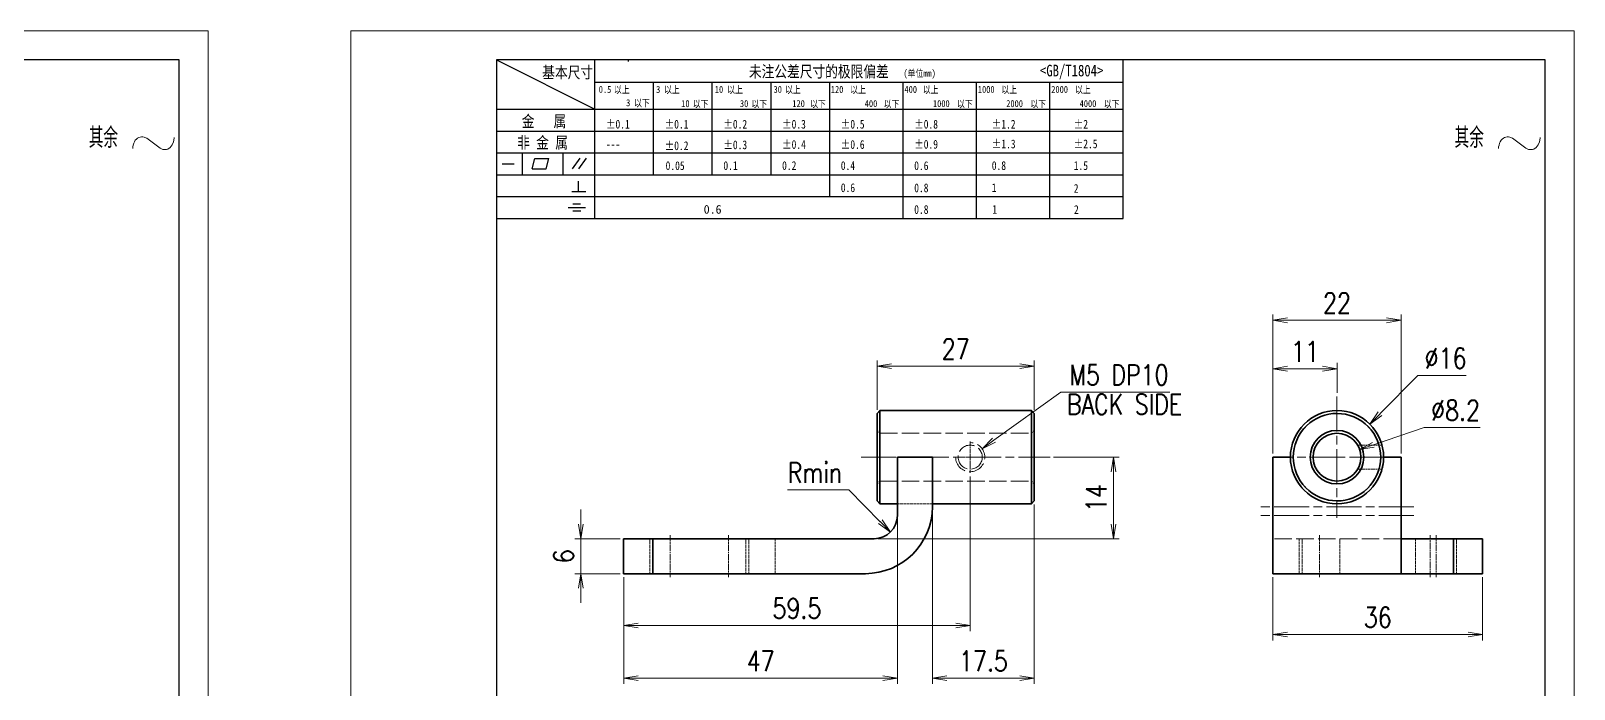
# Model space of a CAD drawing. Header units: inches. Extents: x 269 to 10986, y 1043 to 4337.
# Drawn here: x 1645.4 to 1910.4, y 1350.8 to 1463.8 of the extents above; entities that cross this region are included whole.
import ezdxf
from ezdxf.enums import TextEntityAlignment as Align

# ---------------------------------------------------------------- set-up
doc = ezdxf.new("R2010")
doc.units = ezdxf.units.IN
doc.header["$MEASUREMENT"] = 0
for name, pattern in [('AM_ISO02W050x2', [3.75, 3, -0.75]), ('AM_ISO08W050x2', [9, 6, -0.75, 1.5, -0.75]), ('DOT2', [0.125, 0, -0.125])]:
    doc.linetypes.add(name, pattern=pattern)
for name, color, linetype, lineweight in [('中心线', 2, 'AM_ISO08W050x2', 18), ('图框', 7, 'Continuous', 18), ('标注线', 3, 'Continuous', 18), ('粗实线', 7, 'Continuous', 35), ('虚线', 1, 'AM_ISO02W050x2', 18)]:
    doc.layers.add(name, color=color, linetype=linetype, lineweight=lineweight)
doc.layers.add('图\\M+19E79\\M+195B6\\M+18E9A', color=7, linetype='Continuous')
doc.layers.add('打印-禁用', color=7, linetype='Continuous', lineweight=15, plot=False)
doc.styles.add('DIM', font='romans.shx', dxfattribs={"width": 0.8, "bigfont": 'bigfont.shx'})
doc.styles.add('国标', font='simfang.ttf', dxfattribs={"width": 0.8})
doc.styles.add('机械长仿宋', font='gbenor.shx', dxfattribs={"height": 1, "bigfont": 'gbcbig.shx'})
doc.dimstyles.new('XR 1-1$0', dxfattribs={"dimtxt": 3.5, "dimasz": 2.5, "dimexe": 1, "dimexo": 0.625, "dimgap": 1.2, "dimtad": 1, "dimzin": 9, "dimdsep": 46, "dimtxsty": 'DIM', "dimblk": 'OPEN', "dimcen": 0, "dimclrd": 8, "dimclre": 8, "dimclrt": 2, "dimazin": 2, "dimtfac": 0.5, "dimtmove": 0, "dimatfit": 3, "dimldrblk": 'OPEN', "dimfxl": 0, "dimtolj": 2, "dimlwd": 18, "dimlwe": 18, "dimarcsym": 0})
doc.dimstyles.new('XR 1-1$3', dxfattribs={"dimtxt": 3.5, "dimasz": 2.5, "dimexe": 1, "dimexo": 0.625, "dimgap": 1.2, "dimtad": 1, "dimtoh": 1, "dimdsep": 46, "dimtxsty": 'DIM', "dimblk": 'OPEN', "dimcen": 0, "dimclrd": 8, "dimclre": 8, "dimclrt": 2, "dimazin": 2, "dimtfac": 0.5, "dimtofl": 0, "dimtmove": 0, "dimatfit": 3, "dimldrblk": 'OPEN', "dimfxl": 0, "dimtolj": 2, "dimlwd": 18, "dimlwe": 18, "dimarcsym": 0})
doc.dimstyles.new('XR 1-1$4', dxfattribs={"dimtxt": 3.5, "dimasz": 2.5, "dimexe": 1, "dimexo": 0.625, "dimgap": 1.2, "dimtad": 1, "dimtoh": 1, "dimdsep": 46, "dimtxsty": 'DIM', "dimblk": 'OPEN', "dimcen": 0, "dimclrd": 8, "dimclre": 8, "dimclrt": 2, "dimazin": 2, "dimtfac": 0.5, "dimtofl": 0, "dimtmove": 0, "dimatfit": 3, "dimldrblk": 'OPEN', "dimfxl": 0, "dimtolj": 2, "dimlwd": 18, "dimlwe": 18, "dimarcsym": 0})

# ---------------------------------------------------------------- blocks, each defined once
blk = doc.blocks.new('GZDEH零件A4图框V01版')
at = {"layer": '图\\M+19E79\\M+195B6\\M+18E9A', "linetype": 'Continuous'}
for p, q in [((25, 292), (25, 13.5)), ((205, 292), (25, 292)), ((205, 13.5), (205, 292))]:
    blk.add_line(p, q, dxfattribs=at)
at = {"layer": '图\\M+19E79\\M+195B6\\M+18E9A', "color": 9}
for p, q in [((25, 292), (41.88, 283.54)), ((41.88, 264.79), (41.88, 292)), ((47.66, 291.75), (47.66, 292)), ((132.6, 264.79), (132.6, 292)), ((41.88, 288.22), (132.6, 288.22)), ((51.96, 272.29), (51.96, 288.22)), ((62.04, 272.29), (62.04, 288.22)), ((72.12, 272.29), (72.12, 288.22)), ((82.2, 268.54), (82.2, 288.22)), ((94.8, 264.79), (94.8, 288.22)), ((107.4, 264.79), (107.4, 288.22)), ((120, 264.79), (120, 288.22)), ((25, 283.54), (132.6, 283.54)), ((25, 279.79), (132.6, 279.79)), ((25, 276.04), (132.6, 276.04)), ((29.43, 272.34), (29.43, 276.04)), ((36.42, 272.34), (36.42, 276.04)), ((25.94, 274.19), (28, 274.19)), ((31.1, 273.3), (31.58, 275.09)), ((31.1, 273.3), (33.51, 273.3)), ((31.58, 275.09), (33.99, 275.09)), ((33.51, 273.3), (33.99, 275.09)), ((38.03, 273.3), (39.36, 275.16)), ((39.11, 273.3), (40.45, 275.16)), ((25, 272.29), (132.6, 272.29)), ((39.09, 269.41), (39.09, 271.18)), ((25, 268.54), (132.6, 268.54)), ((37.93, 269.41), (40.32, 269.41)), ((37.3, 266.69), (40.28, 266.69)), ((38.08, 267.29), (39.43, 267.29)), ((38.08, 266.09), (39.44, 266.09)), ((25, 264.79), (132.6, 264.79))]:
    blk.add_line(p, q, dxfattribs=at)
at = {"layer": '打印-禁用', "linetype": 'Continuous'}
for p, q in [((0, 297), (0, 0)), ((210, 297), (0, 297)), ((210, 297), (210, 0))]:
    blk.add_line(p, q, dxfattribs=at)
at = {"layer": '图\\M+19E79\\M+195B6\\M+18E9A', "color": 9, "style": '国标', "width": 0.8}
for s, height, p in [('基本尺寸', 2, (32.84, 288.88)), ('未注公差尺寸的极限偏差', 2, (68.32, 289.02)), ('<GB/T1804>', 2, (118.29, 289.19)), ('30', 1.2, (72.55, 286.35)), ('金   属', 2, (29.33, 280.48)), ('±0.1', 1.5, (43.78, 280.23)), ('±0.1', 1.5, (53.86, 280.23)), ('±0.2', 1.5, (63.94, 280.23)), ('±0.3', 1.5, (74.02, 280.23)), ('±0.5', 1.5, (84.1, 280.23)), ('±0.8', 1.5, (96.7, 280.23)), ('±1.2', 1.5, (110.02, 280.23)), ('±2', 1.5, (124.09, 280.23)), ('非 金 属', 2, (28.53, 276.82)), ('±0.3', 1.5, (63.94, 276.69)), ('±0.4', 1.5, (74.02, 276.75)), ('±0.6', 1.5, (84.1, 276.75)), ('±0.9', 1.5, (96.7, 276.78)), ('±1.3', 1.5, (110.02, 276.84)), ('±2.5', 1.5, (124.09, 276.85)), ('---', 1.5, (43.78, 276.81)), ('±0.2', 1.5, (53.86, 276.54)), ('0.1', 1.5, (63.94, 273.12)), ('0.2', 1.5, (74.02, 273.13)), ('0.4', 1.5, (84.1, 273.13)), ('0.6', 1.5, (96.7, 273.11)), ('0.8', 1.5, (110.02, 273.13)), ('1.5', 1.5, (124.09, 273.12)), ('0.6', 1.5, (84.1, 269.33)), ('0.8', 1.5, (96.7, 269.3)), ('1', 1.5, (110.02, 269.34)), ('2', 1.5, (124.09, 269.2)), ('0.8', 1.5, (96.7, 265.59)), ('1', 1.5, (110.1, 265.6)), ('2', 1.5, (124.13, 265.57))]:
    blk.add_text(s, height=height, dxfattribs=at).set_placement(p)
at = {"layer": '图\\M+19E79\\M+195B6\\M+18E9A', "color": 9, "lineweight": 15, "style": '国标', "width": 0.8}
for s, p in [('0.5', (42.54, 286.35)), ('以上', (45.15, 286.3)), ('3', (52.39, 286.35)), ('以上', (53.76, 286.3)), ('10', (62.47, 286.35)), ('以上', (64.6, 286.3)), ('以上', (74.53, 286.3)), ('120', (82.39, 286.35)), ('以上', (85.72, 286.3)), ('400', (95.03, 286.35)), ('以上', (98.19, 286.3)), ('1000', (107.63, 286.35)), ('以上', (111.67, 286.3)), ('2000', (120.23, 286.35)), ('以上', (124.31, 286.3)), ('3', (47.24, 284.06)), ('以下', (48.61, 284.01)), ('10', (56.7, 283.92)), ('以下', (58.69, 283.87)), ('30', (66.78, 283.92)), ('以下', (68.77, 283.87)), ('120', (75.77, 283.92)), ('以下', (78.85, 283.87)), ('400', (88.21, 283.92)), ('以下', (91.45, 283.87)), ('1000', (99.92, 283.92)), ('以下', (104.05, 283.87)), ('2000', (112.5, 283.92)), ('以下', (116.65, 283.87)), ('4000', (125.1, 283.92)), ('以下', (129.25, 283.87))]:
    blk.add_text(s, height=1.2, dxfattribs=at).set_placement(p)
at = {"layer": '图\\M+19E79\\M+195B6\\M+18E9A', "color": 9, "lineweight": 13, "style": '国标'}
blk.add_text('0.6', height=1.5, dxfattribs=at).set_placement((60.56, 265.61))
at = {"layer": '图\\M+19E79\\M+195B6\\M+18E9A', "color": 9, "lineweight": 15, "insert": (94.85, 290.31), "char_height": 1.2, "width": 8.7957, "attachment_point": 1, "style": '国标'}
blk.add_mtext('(单位mm)', dxfattribs=at)
at = {"layer": '图\\M+19E79\\M+195B6\\M+18E9A', "color": 9, "insert": (54.02, 273.09), "char_height": 1.5, "width": 5.1982, "attachment_point": 7, "style": '国标'}
blk.add_mtext('0.05', dxfattribs=at)
blk = doc.blocks.new('DEH A4')
at = {"layer": '图框'}
blk.add_blockref('GZDEH零件A4图框V01版', (0, 0), dxfattribs=at)
blk = doc.blocks.new('其余不去材料')
at = {"layer": '标注线', "color": 2, "lineweight": 13}
for points in [[(0, 0.17), (0.01, 0.48), (0.07, 0.79), (0.16, 1.09), (0.28, 1.36), (0.44, 1.6), (0.62, 1.8), (0.82, 1.97), (1.04, 2.09), (1.26, 2.17), (1.49, 2.21), (1.72, 2.21), (1.94, 2.17), (2.37, 1.97), (2.41, 1.95)], [(2.41, 1.95), (3.55, 1.11), (4.7, 0.27)], [(4.7, 0.27), (4.91, 0.14), (5.14, 0.05), (5.37, 0), (5.6, 0), (5.82, 0.04), (6.04, 0.11), (6.45, 0.38), (6.79, 0.8), (7.02, 1.34), (7.11, 1.95), (7.11, 2.09)]]:
    blk.add_lwpolyline(points, dxfattribs=at)
at = {"layer": '标注线', "color": 7, "linetype": 'DOT2', "style": '机械长仿宋'}
blk.add_text('其余', height=3.5, dxfattribs=at).set_placement((-7.56, 0.3))
blk = doc.blocks.new('_Open')
at = {"color": 0, "linetype": 'ByBlock', "lineweight": -2}
for p, q in [((-1, 0.17), (0, 0)), ((-1, -0.17), (0, 0)), ((0, 0), (-1, 0))]:
    blk.add_line(p, q, dxfattribs=at)
blk = doc.blocks.new('*D852')
at = {"layer": 'Defpoints', "color": 0, "transparency": 16777216}
for p in [(1794.2, 1380.64), (1747.2, 1370.64), (1794.2, 1352.71)]:
    blk.add_point(p, dxfattribs=at)
at = {"layer": '标注线', "color": 8, "lineweight": 18, "transparency": 16777216}
for p, q in [((1794.2, 1380.02), (1794.2, 1351.71)), ((1747.2, 1370.02), (1747.2, 1351.71)), ((1749.7, 1352.71), (1791.7, 1352.71))]:
    blk.add_line(p, q, dxfattribs=at)
at = {"layer": '标注线', "color": 8, "lineweight": 18, "transparency": 16777216, "xscale": 2.5, "yscale": 2.5, "zscale": 2.5, "rotation": 180}
blk.add_blockref('_Open', (1747.2, 1352.71), dxfattribs=at)
at = {"layer": '标注线', "color": 8, "lineweight": 18, "transparency": 16777216, "xscale": 2.5, "yscale": 2.5, "zscale": 2.5}
blk.add_blockref('_Open', (1794.2, 1352.71), dxfattribs=at)
at = {"layer": '标注线', "color": 2, "transparency": 16777216, "insert": (1770.7, 1355.66), "char_height": 3.5, "attachment_point": 5, "style": 'DIM'}
blk.add_mtext('\\A2;47', dxfattribs=at)
blk = doc.blocks.new('*D853')
at = {"layer": 'Defpoints', "color": 0, "transparency": 16777216}
for p in [(1820.4, 1390.64), (1831.29, 1390.64), (1790.2, 1376.64)]:
    blk.add_point(p, dxfattribs=at)
at = {"layer": '标注线', "color": 8, "lineweight": 18, "transparency": 16777216}
for p, q in [((1821.02, 1390.64), (1832.29, 1390.64)), ((1831.29, 1379.14), (1831.29, 1388.14)), ((1790.82, 1376.64), (1832.29, 1376.64))]:
    blk.add_line(p, q, dxfattribs=at)
at = {"layer": '标注线', "color": 8, "lineweight": 18, "transparency": 16777216, "xscale": 2.5, "yscale": 2.5, "zscale": 2.5}
for p, rotation in [((1831.29, 1390.64), 90), ((1831.29, 1376.64), 270)]:
    blk.add_blockref('_Open', p, dxfattribs=dict(at, rotation=rotation))
at = {"layer": '标注线', "color": 2, "transparency": 16777216, "insert": (1828.34, 1383.64), "char_height": 3.5, "attachment_point": 5, "rotation": 90, "style": 'DIM'}
blk.add_mtext('\\A2;14', dxfattribs=at)
blk = doc.blocks.new('*D854')
at = {"layer": 'Defpoints', "color": 0, "transparency": 16777216}
for p in [(1739.84, 1376.64), (1747.2, 1376.64), (1747.2, 1370.64)]:
    blk.add_point(p, dxfattribs=at)
at = {"layer": '标注线', "color": 8, "lineweight": 18, "transparency": 16777216}
for p, q in [((1739.84, 1379.14), (1739.84, 1381.64)), ((1746.57, 1376.64), (1738.84, 1376.64)), ((1739.84, 1370.64), (1739.84, 1376.64)), ((1746.57, 1370.64), (1738.84, 1370.64)), ((1739.84, 1368.14), (1739.84, 1365.64))]:
    blk.add_line(p, q, dxfattribs=at)
at = {"layer": '标注线', "color": 8, "lineweight": 18, "transparency": 16777216, "xscale": 2.5, "yscale": 2.5, "zscale": 2.5}
for p, rotation in [((1739.84, 1376.64), 270), ((1739.84, 1370.64), 90)]:
    blk.add_blockref('_Open', p, dxfattribs=dict(at, rotation=rotation))
at = {"layer": '标注线', "color": 2, "transparency": 16777216, "insert": (1736.89, 1373.64), "char_height": 3.5, "attachment_point": 5, "rotation": 90, "style": 'DIM'}
blk.add_mtext('\\A2;6', dxfattribs=at)
blk = doc.blocks.new('*D855')
at = {"layer": 'Defpoints', "color": 0, "transparency": 16777216}
for p in [(1817.7, 1383.14), (1800.2, 1381.52), (1817.7, 1352.71)]:
    blk.add_point(p, dxfattribs=at)
at = {"layer": '标注线', "color": 8, "lineweight": 18, "transparency": 16777216}
for p, q in [((1800.2, 1380.89), (1800.2, 1351.71)), ((1817.7, 1382.52), (1817.7, 1351.71)), ((1802.7, 1352.71), (1815.2, 1352.71))]:
    blk.add_line(p, q, dxfattribs=at)
at = {"layer": '标注线', "color": 8, "lineweight": 18, "transparency": 16777216, "xscale": 2.5, "yscale": 2.5, "zscale": 2.5, "rotation": 180}
blk.add_blockref('_Open', (1800.2, 1352.71), dxfattribs=at)
at = {"layer": '标注线', "color": 8, "lineweight": 18, "transparency": 16777216, "xscale": 2.5, "yscale": 2.5, "zscale": 2.5}
blk.add_blockref('_Open', (1817.7, 1352.71), dxfattribs=at)
at = {"layer": '标注线', "color": 2, "transparency": 16777216, "insert": (1808.95, 1355.66), "char_height": 3.5, "attachment_point": 5, "style": 'DIM'}
blk.add_mtext('\\A2;17.5', dxfattribs=at)
blk = doc.blocks.new('*D856')
at = {"layer": 'Defpoints', "color": 0, "transparency": 16777216}
for p in [(1817.7, 1406.26), (1790.7, 1398.14), (1817.7, 1398.14)]:
    blk.add_point(p, dxfattribs=at)
at = {"layer": '标注线', "color": 8, "lineweight": 18, "transparency": 16777216}
for p, q in [((1790.7, 1398.77), (1790.7, 1407.26)), ((1817.7, 1398.77), (1817.7, 1407.26)), ((1793.2, 1406.26), (1815.2, 1406.26))]:
    blk.add_line(p, q, dxfattribs=at)
at = {"layer": '标注线', "color": 8, "lineweight": 18, "transparency": 16777216, "xscale": 2.5, "yscale": 2.5, "zscale": 2.5, "rotation": 180}
blk.add_blockref('_Open', (1790.7, 1406.26), dxfattribs=at)
at = {"layer": '标注线', "color": 8, "lineweight": 18, "transparency": 16777216, "xscale": 2.5, "yscale": 2.5, "zscale": 2.5}
blk.add_blockref('_Open', (1817.7, 1406.26), dxfattribs=at)
at = {"layer": '标注线', "color": 2, "transparency": 16777216, "insert": (1804.2, 1409.21), "char_height": 3.5, "attachment_point": 5, "style": 'DIM'}
blk.add_mtext('\\A2;27', dxfattribs=at)
blk = doc.blocks.new('*D857')
at = {"layer": 'Defpoints', "color": 0, "transparency": 16777216}
for p in [(1790.2, 1380.64), (1793, 1377.79)]:
    blk.add_point(p, dxfattribs=at)
at = {"layer": '标注线', "color": 8, "lineweight": 18, "transparency": 16777216}
for p, q in [((1775.35, 1385.03), (1785.88, 1385.03)), ((1785.88, 1385.03), (1791.25, 1379.57))]:
    blk.add_line(p, q, dxfattribs=at)
at = {"layer": '标注线', "color": 8, "lineweight": 18, "transparency": 16777216, "xscale": 2.5, "yscale": 2.5, "zscale": 2.5, "rotation": 314.5088551442233}
blk.add_blockref('_Open', (1793, 1377.79), dxfattribs=at)
at = {"layer": '标注线', "color": 2, "transparency": 16777216, "insert": (1780.02, 1387.98), "char_height": 3.5, "attachment_point": 5, "style": 'DIM'}
blk.add_mtext('\\A2;Rmin', dxfattribs=at)
blk = doc.blocks.new('*D858')
at = {"layer": 'Defpoints', "color": 0, "transparency": 16777216}
for p in [(1858.67, 1370.64), (1894.67, 1370.64), (1894.67, 1360.2)]:
    blk.add_point(p, dxfattribs=at)
at = {"layer": '标注线', "color": 8, "lineweight": 18, "transparency": 16777216}
for p, q in [((1858.67, 1370.02), (1858.67, 1359.2)), ((1894.67, 1370.02), (1894.67, 1359.2)), ((1861.17, 1360.2), (1892.17, 1360.2))]:
    blk.add_line(p, q, dxfattribs=at)
at = {"layer": '标注线', "color": 8, "lineweight": 18, "transparency": 16777216, "xscale": 2.5, "yscale": 2.5, "zscale": 2.5, "rotation": 180}
blk.add_blockref('_Open', (1858.67, 1360.2), dxfattribs=at)
at = {"layer": '标注线', "color": 8, "lineweight": 18, "transparency": 16777216, "xscale": 2.5, "yscale": 2.5, "zscale": 2.5}
blk.add_blockref('_Open', (1894.67, 1360.2), dxfattribs=at)
at = {"layer": '标注线', "color": 2, "transparency": 16777216, "insert": (1876.67, 1363.15), "char_height": 3.5, "attachment_point": 5, "style": 'DIM'}
blk.add_mtext('\\A2;36', dxfattribs=at)
blk = doc.blocks.new('*D859')
at = {"layer": 'Defpoints', "color": 0, "transparency": 16777216}
for p in [(1880.67, 1414.15), (1858.67, 1390.64), (1880.67, 1390.64)]:
    blk.add_point(p, dxfattribs=at)
at = {"layer": '标注线', "color": 8, "lineweight": 18, "transparency": 16777216}
for p, q in [((1858.67, 1391.27), (1858.67, 1415.15)), ((1880.67, 1391.27), (1880.67, 1415.15)), ((1861.17, 1414.15), (1878.17, 1414.15))]:
    blk.add_line(p, q, dxfattribs=at)
at = {"layer": '标注线', "color": 8, "lineweight": 18, "transparency": 16777216, "xscale": 2.5, "yscale": 2.5, "zscale": 2.5, "rotation": 180}
blk.add_blockref('_Open', (1858.67, 1414.15), dxfattribs=at)
at = {"layer": '标注线', "color": 8, "lineweight": 18, "transparency": 16777216, "xscale": 2.5, "yscale": 2.5, "zscale": 2.5}
blk.add_blockref('_Open', (1880.67, 1414.15), dxfattribs=at)
at = {"layer": '标注线', "color": 2, "transparency": 16777216, "insert": (1869.67, 1417.1), "char_height": 3.5, "attachment_point": 5, "style": 'DIM'}
blk.add_mtext('\\A2;22', dxfattribs=at)
blk = doc.blocks.new('*D860')
at = {"layer": 'Defpoints', "color": 0, "transparency": 16777216}
for p in [(1858.67, 1405.82), (1869.67, 1401.04), (1858.67, 1391.27)]:
    blk.add_point(p, dxfattribs=at)
at = {"layer": '标注线', "color": 8, "lineweight": 18, "transparency": 16777216}
for p, q in [((1858.67, 1391.89), (1858.67, 1406.82)), ((1867.17, 1405.82), (1861.17, 1405.82)), ((1869.67, 1401.67), (1869.67, 1406.82))]:
    blk.add_line(p, q, dxfattribs=at)
at = {"layer": '标注线', "color": 8, "lineweight": 18, "transparency": 16777216, "xscale": 2.5, "yscale": 2.5, "zscale": 2.5, "rotation": 180}
blk.add_blockref('_Open', (1858.67, 1405.82), dxfattribs=at)
at = {"layer": '标注线', "color": 8, "lineweight": 18, "transparency": 16777216, "xscale": 2.5, "yscale": 2.5, "zscale": 2.5}
blk.add_blockref('_Open', (1869.67, 1405.82), dxfattribs=at)
at = {"layer": '标注线', "color": 2, "transparency": 16777216, "insert": (1864.17, 1408.77), "char_height": 3.5, "attachment_point": 5, "style": 'DIM'}
blk.add_mtext('\\A2;11', dxfattribs=at)
blk = doc.blocks.new('*D861')
at = {"layer": 'Defpoints', "color": 0, "transparency": 16777216}
for p in [(1875.29, 1396.33), (1864.04, 1384.96)]:
    blk.add_point(p, dxfattribs=at)
at = {"layer": '标注线', "color": 8, "lineweight": 18, "transparency": 16777216}
for p, q in [((1883.56, 1404.68), (1877.05, 1398.11)), ((1891.83, 1404.68), (1883.56, 1404.68))]:
    blk.add_line(p, q, dxfattribs=at)
at = {"layer": '标注线', "color": 8, "lineweight": 18, "transparency": 16777216, "xscale": 2.5, "yscale": 2.5, "zscale": 2.5, "rotation": 225.2880261727648}
blk.add_blockref('_Open', (1875.29, 1396.33), dxfattribs=at)
at = {"layer": '标注线', "color": 2, "transparency": 16777216, "insert": (1888.3, 1407.63), "char_height": 3.5, "attachment_point": 5, "style": 'DIM'}
blk.add_mtext('\\A2;∅16', dxfattribs=at)
blk = doc.blocks.new('*D862')
at = {"layer": 'Defpoints', "color": 0, "transparency": 16777216}
for p in [(1873.55, 1391.96), (1865.78, 1389.32)]:
    blk.add_point(p, dxfattribs=at)
at = {"layer": '标注线', "color": 8, "lineweight": 18, "transparency": 16777216}
for p, q in [((1884.63, 1395.74), (1875.91, 1392.77)), ((1894.23, 1395.74), (1884.63, 1395.74))]:
    blk.add_line(p, q, dxfattribs=at)
at = {"layer": '标注线', "color": 8, "lineweight": 18, "transparency": 16777216, "xscale": 2.5, "yscale": 2.5, "zscale": 2.5, "rotation": 198.7900889172799}
blk.add_blockref('_Open', (1873.55, 1391.96), dxfattribs=at)
at = {"layer": '标注线', "color": 2, "transparency": 16777216, "insert": (1890.03, 1398.69), "char_height": 3.5, "attachment_point": 5, "style": 'DIM'}
blk.add_mtext('\\A2;∅8.2', dxfattribs=at)
blk = doc.blocks.new('*D863')
at = {"layer": 'Defpoints', "color": 0, "transparency": 16777216}
for p in [(1808.73, 1392.1), (1804.67, 1389.18)]:
    blk.add_point(p, dxfattribs=at)
at = {"layer": '标注线', "color": 8, "lineweight": 18, "transparency": 16777216}
for p, q in [((1822.25, 1401.82), (1810.76, 1393.56)), ((1840.99, 1401.82), (1822.25, 1401.82))]:
    blk.add_line(p, q, dxfattribs=at)
at = {"layer": '标注线', "color": 8, "lineweight": 18, "transparency": 16777216, "xscale": 2.5, "yscale": 2.5, "zscale": 2.5, "rotation": 215.7008947749182}
blk.add_blockref('_Open', (1808.73, 1392.1), dxfattribs=at)
at = {"layer": '标注线', "color": 2, "transparency": 16777216, "insert": (1832.22, 1404.77), "char_height": 3.5, "attachment_point": 5, "style": 'DIM'}
blk.add_mtext('\\A2;M5 DP10', dxfattribs=at)
blk = doc.blocks.new('*D872')
at = {"layer": 'Defpoints', "color": 0, "transparency": 16777216}
for p in [(1806.7, 1387.96), (1747.2, 1370.64), (1747.2, 1361.75)]:
    blk.add_point(p, dxfattribs=at)
at = {"layer": '标注线', "color": 8, "lineweight": 18, "transparency": 16777216}
for p, q in [((1806.7, 1387.33), (1806.7, 1360.75)), ((1747.2, 1370.02), (1747.2, 1360.75)), ((1804.2, 1361.75), (1749.7, 1361.75))]:
    blk.add_line(p, q, dxfattribs=at)
at = {"layer": '标注线', "color": 8, "lineweight": 18, "transparency": 16777216, "xscale": 2.5, "yscale": 2.5, "zscale": 2.5, "rotation": 180}
blk.add_blockref('_Open', (1747.2, 1361.75), dxfattribs=at)
at = {"layer": '标注线', "color": 8, "lineweight": 18, "transparency": 16777216, "xscale": 2.5, "yscale": 2.5, "zscale": 2.5}
blk.add_blockref('_Open', (1806.7, 1361.75), dxfattribs=at)
at = {"layer": '标注线', "color": 2, "transparency": 16777216, "insert": (1776.95, 1364.7), "char_height": 3.5, "attachment_point": 5, "style": 'DIM'}
blk.add_mtext('\\A2;59.5', dxfattribs=at)

msp = doc.modelspace()

# ---------------------------------------------------------------- linework, layer by layer
at = {"layer": '中心线'}
for p, q in [((1869.665, 1401.044), (1869.665, 1380.244)), ((1787.995, 1390.644), (1820.396, 1390.644)), ((1880.065, 1390.644), (1859.265, 1390.644)), ((1882.865, 1382.144), (1856.465, 1382.144)), ((1882.865, 1380.644), (1856.465, 1380.644))]:
    msp.add_line(p, q, dxfattribs=at)
at = {"layer": '中心线', "ltscale": 0.134355}
for p, q in [((1806.696, 1393.331), (1806.696, 1387.957)), ((1809.383, 1390.644), (1804.009, 1390.644))]:
    msp.add_line(p, q, dxfattribs=at)
at = {"layer": '中心线', "ltscale": 0.127856}
msp.add_line((1878.03, 1390.644), (1872.915, 1390.644), dxfattribs=at)
at = {"layer": '中心线', "ltscale": 0.180016}
for p, q in [((1755.196, 1377.244), (1755.196, 1370.043)), ((1765.196, 1377.244), (1765.196, 1370.043)), ((1866.665, 1377.244), (1866.665, 1370.043)), ((1886.665, 1377.244), (1886.665, 1370.043))]:
    msp.add_line(p, q, dxfattribs=at)
at = {"layer": '中心线', "ltscale": 0.18}
msp.add_line((1885.665, 1370.044), (1885.665, 1377.244), dxfattribs=at)
at = {"layer": '粗实线', "ltscale": 0.017678}
for p, q in [((1790.696, 1398.144), (1791.196, 1398.644)), ((1817.696, 1398.144), (1817.196, 1398.644)), ((1790.696, 1383.144), (1791.196, 1382.644)), ((1817.696, 1383.144), (1817.196, 1382.644))]:
    msp.add_line(p, q, dxfattribs=at)
at = {"layer": '粗实线', "ltscale": 0.097608}
msp.add_line((1790.696, 1398.144), (1790.696, 1394.239), dxfattribs=at)
at = {"layer": '粗实线', "ltscale": 0.104115}
for p, q in [((1791.196, 1398.644), (1791.196, 1394.479)), ((1817.196, 1398.644), (1817.196, 1394.479))]:
    msp.add_line(p, q, dxfattribs=at)
at = {"layer": '粗实线'}
for p, q in [((1817.196, 1398.644), (1791.196, 1398.644)), ((1752.196, 1376.644), (1790.196, 1376.644)), ((1752.196, 1370.644), (1788.696, 1370.644)), ((1880.665, 1370.644), (1858.665, 1370.644))]:
    msp.add_line(p, q, dxfattribs=at)
at = {"layer": '粗实线', "ltscale": 0.097607}
msp.add_line((1817.696, 1394.239), (1817.696, 1398.144), dxfattribs=at)
at = {"layer": '粗实线', "ltscale": 0.277392}
msp.add_line((1790.696, 1394.239), (1790.696, 1383.144), dxfattribs=at)
at = {"layer": '粗实线', "ltscale": 0.295885}
msp.add_line((1791.196, 1394.479), (1791.196, 1382.644), dxfattribs=at)
at = {"layer": '粗实线', "ltscale": 0.271402}
msp.add_line((1817.196, 1394.479), (1817.196, 1383.623), dxfattribs=at)
at = {"layer": '粗实线', "ltscale": 0.254439}
msp.add_line((1817.696, 1384.062), (1817.696, 1394.239), dxfattribs=at)
at = {"layer": '粗实线', "ltscale": 0.15}
for p, q in [((1794.196, 1390.644), (1800.196, 1390.644)), ((1747.196, 1376.644), (1747.196, 1370.644)), ((1752.196, 1376.644), (1752.196, 1370.644)), ((1889.665, 1376.644), (1889.665, 1370.644)), ((1894.665, 1376.644), (1894.665, 1370.644))]:
    msp.add_line(p, q, dxfattribs=at)
at = {"layer": '粗实线', "ltscale": 0.25}
msp.add_line((1794.196, 1380.644), (1794.196, 1390.644), dxfattribs=at)
at = {"layer": '粗实线', "ltscale": 0.2125}
for p, q in [((1800.196, 1390.644), (1800.196, 1382.144)), ((1858.665, 1390.644), (1858.665, 1382.144)), ((1880.665, 1390.644), (1880.665, 1382.144))]:
    msp.add_line(p, q, dxfattribs=at)
at = {"layer": '粗实线', "ltscale": 0.075}
for p, q in [((1861.665, 1390.644), (1858.665, 1390.644)), ((1880.665, 1390.644), (1877.665, 1390.644))]:
    msp.add_line(p, q, dxfattribs=at)
at = {"layer": '粗实线', "ltscale": 0.024483}
msp.add_line((1817.196, 1383.623), (1817.196, 1382.644), dxfattribs=at)
at = {"layer": '粗实线', "ltscale": 0.022953}
msp.add_line((1817.696, 1383.144), (1817.696, 1384.062), dxfattribs=at)
at = {"layer": '粗实线', "ltscale": 0.075009}
msp.add_line((1794.196, 1382.644), (1791.196, 1382.644), dxfattribs=at)
at = {"layer": '粗实线', "ltscale": 0.424991}
msp.add_line((1817.196, 1382.644), (1800.196, 1382.644), dxfattribs=at)
at = {"layer": '粗实线', "ltscale": 0.203293}
for p, q in [((1858.665, 1382.144), (1858.665, 1374.012)), ((1880.665, 1382.144), (1880.665, 1374.012))]:
    msp.add_line(p, q, dxfattribs=at)
at = {"layer": '粗实线', "ltscale": 0.125}
for p, q in [((1752.196, 1376.644), (1747.196, 1376.644)), ((1885.665, 1376.644), (1880.665, 1376.644)), ((1894.665, 1376.644), (1889.665, 1376.644)), ((1747.196, 1370.644), (1752.196, 1370.644)), ((1885.665, 1370.644), (1880.665, 1370.644)), ((1894.665, 1370.644), (1889.665, 1370.644))]:
    msp.add_line(p, q, dxfattribs=at)
at = {"layer": '粗实线', "ltscale": 0.1}
for p, q in [((1885.665, 1376.644), (1889.665, 1376.644)), ((1885.665, 1370.644), (1889.665, 1370.644))]:
    msp.add_line(p, q, dxfattribs=at)
at = {"layer": '粗实线', "ltscale": 0.084207}
for p, q in [((1858.665, 1374.012), (1858.665, 1370.644)), ((1880.665, 1374.012), (1880.665, 1370.644))]:
    msp.add_line(p, q, dxfattribs=at)
at = {"layer": '粗实线'}
for radius in [8, 4.6, 4.1]:
    msp.add_circle((1869.665, 1390.644), radius, dxfattribs=at)
for centre, radius, start, end in [((1869.664, 1390.644), 7.501, 331.3558, 331.34642), ((1869.665, 1390.644), 8, 346.69496, 353.05006), ((1869.665, 1390.644), 8, 358.67561, 359.99998), ((1788.696, 1382.144), 11.5, 270, 360), ((1790.196, 1380.644), 4, 270, 360)]:
    msp.add_arc(centre, radius, start, end, dxfattribs=at)
at = {"layer": '虚线', "ltscale": 0.295885}
msp.add_line((1791.196, 1398.644), (1791.196, 1386.808), dxfattribs=at)
at = {"layer": '虚线', "ltscale": 0.024483}
msp.add_line((1817.196, 1398.644), (1817.196, 1397.664), dxfattribs=at)
at = {"layer": '虚线', "ltscale": 0.271402}
msp.add_line((1817.196, 1397.664), (1817.196, 1386.808), dxfattribs=at)
at = {"layer": '虚线', "ltscale": 0.017678}
for p, q in [((1791.196, 1394.744), (1790.696, 1395.244)), ((1791.196, 1386.544), (1790.696, 1386.044)), ((1817.196, 1386.544), (1817.696, 1386.044))]:
    msp.add_line(p, q, dxfattribs=at)
at = {"layer": '虚线', "ltscale": 0.192452}
for p, q in [((1791.196, 1394.744), (1791.196, 1387.046)), ((1791.196, 1394.242), (1791.196, 1386.544))]:
    msp.add_line(p, q, dxfattribs=at)
at = {"layer": '虚线'}
for p, q in [((1791.196, 1394.744), (1817.196, 1394.744)), ((1791.196, 1386.544), (1817.196, 1386.544)), ((1880.665, 1376.644), (1858.665, 1376.644))]:
    msp.add_line(p, q, dxfattribs=at)
at = {"layer": '虚线', "ltscale": 0.017679}
msp.add_line((1817.196, 1394.744), (1817.696, 1395.244), dxfattribs=at)
at = {"layer": '虚线', "ltscale": 0.053357}
for p, q in [((1817.196, 1392.609), (1817.196, 1394.744)), ((1817.196, 1388.678), (1817.196, 1386.544))]:
    msp.add_line(p, q, dxfattribs=at)
at = {"layer": '虚线', "ltscale": 0.139093}
for p, q in [((1817.196, 1388.678), (1817.196, 1394.242)), ((1817.196, 1387.046), (1817.196, 1392.609))]:
    msp.add_line(p, q, dxfattribs=at)
at = {"layer": '虚线', "ltscale": 0.104688}
msp.add_line((1877.393, 1392.711), (1873.206, 1392.711), dxfattribs=at)
at = {"layer": '虚线', "ltscale": 0.104687}
msp.add_line((1877.393, 1388.577), (1873.206, 1388.577), dxfattribs=at)
at = {"layer": '虚线', "ltscale": 0.104115}
for p, q in [((1791.196, 1386.808), (1791.196, 1382.644)), ((1817.196, 1386.808), (1817.196, 1382.644))]:
    msp.add_line(p, q, dxfattribs=at)
at = {"layer": '虚线', "ltscale": 0.15}
for p, q in [((1800.196, 1382.644), (1794.196, 1382.644)), ((1800.196, 1382.644), (1794.196, 1382.644)), ((1751.696, 1376.644), (1751.696, 1370.644)), ((1751.696, 1376.644), (1751.696, 1370.644)), ((1752.196, 1376.644), (1752.196, 1370.644)), ((1768.196, 1376.644), (1768.196, 1370.644)), ((1768.696, 1376.644), (1768.696, 1370.644)), ((1768.696, 1376.644), (1768.696, 1370.644)), ((1773.196, 1370.644), (1773.196, 1376.644)), ((1863.165, 1370.644), (1863.165, 1376.644)), ((1863.665, 1376.644), (1863.665, 1370.644)), ((1870.165, 1376.644), (1870.165, 1370.644)), ((1883.165, 1370.644), (1883.165, 1376.644)), ((1889.665, 1376.644), (1889.665, 1370.644)), ((1890.165, 1376.644), (1890.165, 1370.644))]:
    msp.add_line(p, q, dxfattribs=at)
at = {"layer": '虚线'}
for centre, radius in [((1869.665, 1390.644), 7.5), ((1869.665, 1390.644), 4.6), ((1806.696, 1390.644), 2.067)]:
    msp.add_circle(centre, radius, dxfattribs=at)
for centre, radius, start, end in [((1806.696, 1390.644), 2.5, 180.0007, 90), ((1869.665, 1390.644), 8, 180.00002, 346.69496), ((1869.665, 1390.644), 8, 353.05006, 358.67561)]:
    msp.add_arc(centre, radius, start, end, dxfattribs=at)

# ---------------------------------------------------------------- block references
at = {"layer": '图框'}
for p in [(1465.881, 1166.819), (1700.378, 1166.819)]:
    msp.add_blockref('DEH A4', p, dxfattribs=at)
at = {"layer": '标注线'}
for p in [(1662.913, 1443.431), (1897.41, 1443.431)]:
    msp.add_blockref('其余不去材料', p, dxfattribs=at)

# ---------------------------------------------------------------- texts
at = {"layer": '标注线', "color": 2, "style": 'DIM', "width": 0.8}
msp.add_text('BACK SIDE', height=3.5, dxfattribs=at).set_placement((1823.278, 1396.914), align=Align.BOTTOM_LEFT)

# ---------------------------------------------------------------- dimensions: what is measured, and where the dimension line sits
at = {"layer": '标注线'}
for base, p1, p2, picture, middle in [((1880.665, 1414.147), (1858.665, 1390.644), (1880.665, 1390.644), '*D859', (1869.665, 1417.097)), ((1817.696, 1406.263), (1790.696, 1398.144), (1817.696, 1398.144), '*D856', (1804.196, 1409.213)), ((1858.665, 1405.821), (1869.665, 1401.044), (1858.665, 1391.269), '*D860', (1864.165, 1408.771)), ((1747.196, 1361.75), (1806.696, 1387.957), (1747.196, 1370.644), '*D872', (1776.946, 1364.7)), ((1817.696, 1352.713), (1800.196, 1381.519), (1817.696, 1383.144), '*D855', (1808.946, 1355.663)), ((1794.196, 1352.713), (1747.196, 1370.644), (1794.196, 1380.644), '*D852', (1770.696, 1355.663)), ((1894.665, 1360.199), (1858.665, 1370.644), (1894.665, 1370.644), '*D858', (1876.665, 1363.149))]:
    dim = msp.add_linear_dim(base=base, p1=p1, p2=p2, dimstyle='XR 1-1$0', dxfattribs=at)
    dim.commit()
    dim.dimension.update_dxf_attribs({"geometry": picture, "text_midpoint": middle})
dim = msp.add_diameter_dim_2p(p1=(1804.666, 1389.185), p2=(1808.726, 1392.103), text='M5 DP10', dimstyle='XR 1-1$3', dxfattribs=at)
dim.commit()
dim.dimension.update_dxf_attribs({"geometry": '*D863', "text_midpoint": (1832.22, 1401.819), "dimtype": 163})
for p1, p2, picture, middle in [((1864.037, 1384.959), (1875.293, 1396.329), '*D861', (1888.297, 1404.683)), ((1865.784, 1389.323), (1873.546, 1391.964), '*D862', (1890.032, 1395.736))]:
    dim = msp.add_diameter_dim_2p(p1=p1, p2=p2, dimstyle='XR 1-1$3', dxfattribs=at)
    dim.commit()
    dim.dimension.update_dxf_attribs({"geometry": picture, "text_midpoint": middle, "dimtype": 163})
dim = msp.add_radius_dim(center=(1790.196, 1380.644), mpoint=(1793, 1377.791), text='Rmin', dimstyle='XR 1-1$4', override={"dimtmove": 1}, dxfattribs=at)
dim.commit()
dim.dimension.update_dxf_attribs({"geometry": '*D857', "text_midpoint": (1785.882, 1385.032), "dimtype": 164})
for base, p1, p2, picture, middle in [((1831.292, 1390.644), (1790.196, 1376.644), (1820.396, 1390.644), '*D853', (1828.342, 1383.644)), ((1739.835, 1376.644), (1747.196, 1370.644), (1747.196, 1376.644), '*D854', (1736.885, 1373.644))]:
    dim = msp.add_linear_dim(base=base, p1=p1, p2=p2, angle=90, dimstyle='XR 1-1$0', dxfattribs=at)
    dim.commit()
    dim.dimension.update_dxf_attribs({"geometry": picture, "text_midpoint": middle})

doc.saveas('drawing.dxf')
